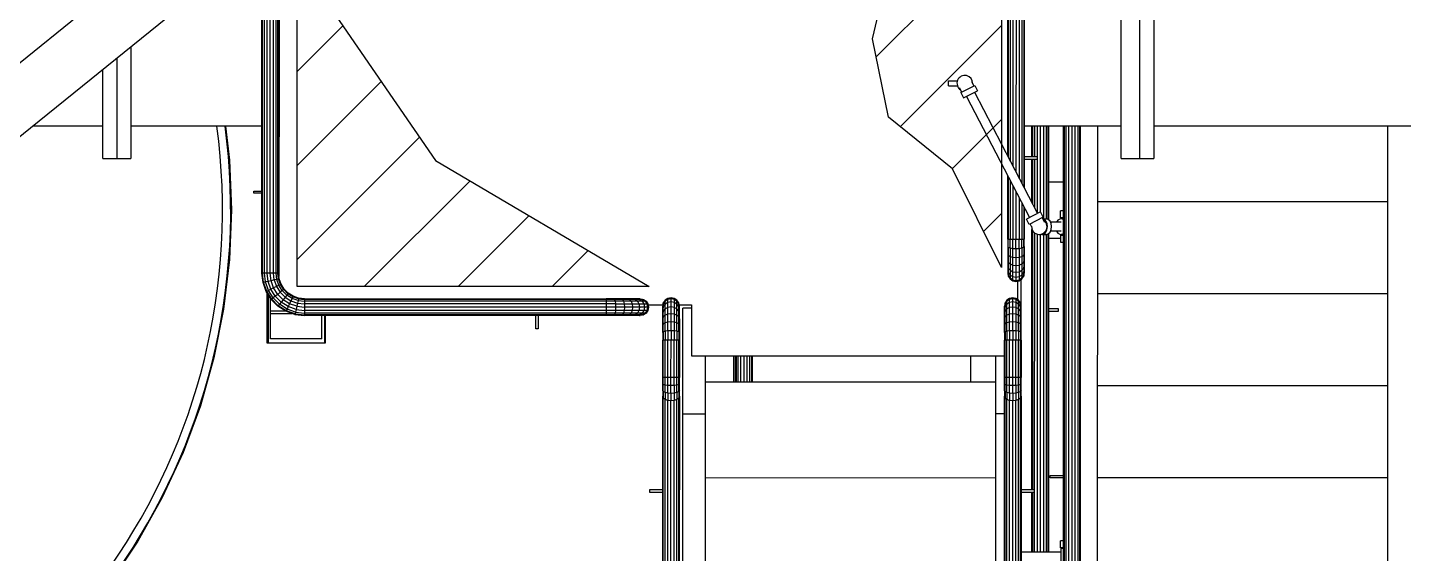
# Model space of a CAD drawing. Header units: metres. Extents: x 0 to 63075, y 0 to 44550.
# Drawn here: x 59312 to 59918, y 39543 to 39775 of the extents above; entities that cross this region are included whole.
import ezdxf

# ---------------------------------------------------------------- set-up
doc = ezdxf.new("R2010")
doc.units = ezdxf.units.M
doc.header["$LTSCALE"] = 75
for name, color, linetype in [('GSB', 7, 'Continuous'), ('ML6', 1, 'Continuous'), ('SDM', 7, 'Continuous'), ('SL1', 8, 'Continuous')]:
    doc.layers.add(name, color=color, linetype=linetype)
doc.styles.add('ROMANS', font='ROMANS.SHX')
doc.dimstyles.new('75___1-75', dxfattribs={"dimscale": 75, "dimtxt": 2.5, "dimasz": 2, "dimexe": 1.5, "dimexo": 1, "dimgap": 0.5, "dimtad": 1, "dimdec": 0, "dimzin": 12, "dimtxsty": 'ROMANS', "dimcen": 0, "dimclrd": 256, "dimclre": 256, "dimclrt": 3, "dimazin": 3, "dimtfac": 1, "dimtdec": 0, "dimtmove": 0, "dimatfit": 0, "dimfxl": 1, "dimlwd": -1, "dimlwe": -1, "dimarcsym": 0})
pattern_1 = [(44.99813, (326091.56, -18363.04), (-137.8813, 137.89033), [])]

# ---------------------------------------------------------------- blocks, each defined once
blk = doc.blocks.new('A$C6bae614f')
at = {"layer": 'SL1'}
h = blk.add_hatch(dxfattribs=at)
h.set_pattern_fill('_USER', color=256, scale=195, angle=44.9981, style=0, pattern_type=0)
h.set_pattern_definition(pattern_1)
h.paths.add_polyline_path([(411988.6, 40287.3), (411988.6, 38984), (411844.3, 39273.2), (411657.2, 39425.7), (411610.2, 39655.1), (411663.4, 39883.5), (411863.7, 40069.8)])
h = blk.add_hatch(dxfattribs=at)
h.set_pattern_fill('_USER', color=256, scale=195, angle=44.9981, style=0, pattern_type=0)
h.set_pattern_definition(pattern_1)
h.paths.add_polyline_path([(410329.1, 39298.2), (410955, 38928.5), (409923, 38928.5), (409923, 39889)])
for p, q in [((409819.8, 38967.6), (409819.9, 40789.7)), ((409821.7, 38967.6), (409821.7, 40789.7)), ((409827, 38967.6), (409827, 40789.7)), ((409834.9, 38967.6), (409834.9, 40789.7)), ((409844.2, 38967.6), (409844.3, 40789.7)), ((409853.6, 38967.6), (409853.6, 40789.7)), ((409861.5, 38967.6), (409861.5, 40789.7)), ((409866.8, 38967.6), (409866.8, 40789.7)), ((409868.7, 40789.7), (409868.6, 38967.6)), ((412006.3, 39311.4), (412006.4, 40789.6)), ((412008.2, 40789.6), (412008.2, 39307.8)), ((412013.5, 40789.6), (412013.5, 39297.6)), ((412021.4, 40789.6), (412021.4, 39282.3)), ((412030.8, 40789.6), (412030.7, 39264.3)), ((412040.1, 40789.6), (412040.1, 39246.2)), ((412048, 40789.6), (412048, 39231)), ((412053.3, 40789.6), (412053.3, 39220.8)), ((412055.2, 40789.6), (412055.1, 39217.2)), ((408891.7, 39408.6), (409819.9, 40160)), ((409869.7, 39025.3), (409869.8, 39983.9)), ((409869.8, 39983.9), (409869.7, 38957.8)), ((412338.9, 39303.7), (412339, 40002.2)), ((412394, 39303.7), (412394, 40002.2)), ((412435.2, 40002.2), (412435.1, 39303.7)), ((408997.5, 39277.8), (409819.9, 39943.5)), ((409435.2, 39632.1), (409435.1, 39303.8)), ((409394, 39598.8), (409394, 39303.8)), ((409352.9, 39303.8), (409352.9, 39565.5)), ((411832.7, 39517.3), (411832.7, 39532.3)), ((411832.7, 39532.3), (411859, 39532.3)), ((411832.7, 39517.3), (411859, 39517.3)), ((411871.9, 39498.7), (411865.2, 39511.8)), ((411869.1, 39497.3), (411909.9, 39518.4)), ((411869.1, 39497.3), (411877.1, 39481.8)), ((411877.1, 39481.8), (411918, 39502.9)), ((411900.4, 39530), (411907.1, 39516.9)), ((411909.4, 39498.5), (412093.7, 39142.6)), ((411909.9, 39518.4), (411918, 39502.9)), ((411885.7, 39486.2), (412070, 39130.4)), ((409352.9, 39399.1), (409147.3, 39399.1)), ((409819.8, 39399.1), (409435.2, 39399.1)), ((409712.7, 39399.1), (409724.5, 39299)), ((409869.7, 39399.1), (409868.6, 39399.1)), ((412338.9, 39399), (412055.1, 39399)), ((412077.3, 39308.4), (412077.3, 39399)), ((412079.2, 39399), (412079.2, 39308.4)), ((412084.5, 39399), (412084.5, 39308.4)), ((412092.4, 39399), (412092.4, 39308.4)), ((412101.7, 39399), (412101.7, 39146.8)), ((412111.1, 39399), (412111.1, 39127)), ((412119, 39399), (412119, 39127)), ((412124.3, 39399), (412124.3, 39125.8)), ((412126.1, 39399), (412126.1, 39124.7)), ((412169.8, 36902.6), (412169.9, 39399)), ((412171.8, 39399), (412171.7, 36907.8)), ((412177.1, 39399), (412177, 36912.2)), ((412185, 39399), (412184.9, 36915.1)), ((412194.3, 39399), (412194.2, 36916.1)), ((412203.6, 39399), (412203.6, 36915.1)), ((412211.6, 39399), (412211.5, 36912.2)), ((412216.9, 39399), (412216.8, 36907.8)), ((412218.7, 39399), (412218.6, 36902.6)), ((412270.1, 36829.7), (412270.2, 39399)), ((412270.2, 39177.1), (412270.2, 39399)), ((415338.9, 39398.9), (412435.2, 39399)), ((413120.2, 39399), (413120.1, 36829.7)), ((409352.9, 39303.8), (409435.1, 39303.8)), ((409724.5, 39299), (409730.2, 39153.1)), ((412094.2, 39308.4), (412055.1, 39308.4)), ((412055.1, 39302), (412094.2, 39302)), ((412077.3, 39174.3), (412077.3, 39302)), ((412079.2, 39302), (412079.2, 39170.7)), ((412084.5, 39302), (412084.5, 39160.5)), ((412092.4, 39302), (412092.4, 39145.2)), ((412094.2, 39302), (412094.2, 39308.4)), ((412338.9, 39303.7), (412435.1, 39303.7)), ((412006.3, 39067.5), (412006.3, 39253.4)), ((412008.2, 39249.8), (412008.2, 39067.5)), ((412013.5, 39239.6), (412013.5, 39067.5)), ((412021.4, 39224.3), (412021.4, 39067.5)), ((412126.1, 39235.5), (412169.9, 39235.5)), ((409796.2, 39208.4), (409819.8, 39208.4)), ((409796.2, 39202.1), (409796.2, 39208.4)), ((409819.8, 39202.1), (409796.2, 39202.1)), ((412030.7, 39206.3), (412030.7, 39067.5)), ((412040.1, 39188.3), (412040, 39067.5)), ((413120.2, 39177.1), (412270.2, 39177.1)), ((409730.2, 39153.1), (409724.5, 39007.2)), ((412048, 39173), (412048, 39067.5)), ((412053.3, 39162.8), (412053.2, 39067.5)), ((412055.1, 39159.2), (412055.1, 39067.5)), ((412102.3, 39147.1), (412061.5, 39125.9)), ((412110.3, 39131.6), (412102.3, 39147.1)), ((412169.9, 39150), (412161, 39150)), ((412161, 39129.4), (412161, 39150)), ((412069.5, 39110.4), (412061.5, 39125.9)), ((412110.3, 39131.6), (412069.5, 39110.4)), ((412079.1, 39098.8), (412072.3, 39111.9)), ((412077.3, 38331.3), (412077.3, 39095.6)), ((412107.5, 39130.1), (412114.3, 39117.1)), ((412109.1, 39127), (412119, 39127)), ((412162.8, 39117.3), (412132.3, 39117.3)), ((412169.9, 39129.4), (412161, 39129.4)), ((412169.9, 39127), (412162.8, 39127)), ((412164.2, 39129.4), (412169.9, 39129.4)), ((412164.2, 39129.4), (412164.2, 39127)), ((409868.6, 39083.5), (409869.7, 39083.5)), ((409868.6, 39076.3), (409869.7, 39076.3)), ((412006.3, 39067.5), (412006.3, 39045.3)), ((412006.3, 39067.5), (412008.2, 39067.5)), ((412008.2, 39067.5), (412013.5, 39067.5)), ((412008.2, 39043.2), (412008.2, 39067.5)), ((412013.5, 39041.4), (412013.5, 39067.5)), ((412013.5, 39067.5), (412021.4, 39067.5)), ((412021.4, 39067.5), (412030.7, 39067.5)), ((412021.4, 39040.2), (412021.4, 39067.5)), ((412030.7, 39067.5), (412040, 39067.5)), ((412030.7, 39039.8), (412030.7, 39067.5)), ((412040, 39040.2), (412040, 39067.5)), ((412040, 39067.5), (412048, 39067.5)), ((412048, 39041.4), (412048, 39067.5)), ((412048, 39067.5), (412053.2, 39067.5)), ((412053.2, 39067.5), (412055.1, 39067.5)), ((412053.2, 39043.2), (412053.2, 39067.5)), ((412055.1, 39045.3), (412055.1, 39067.5)), ((412079.2, 39091.9), (412079.2, 38331.3)), ((412084.5, 39086), (412084.4, 38331.3)), ((412092.4, 39081.9), (412092.3, 38149.2)), ((412101.7, 39081.2), (412101.7, 38149.2)), ((412106.7, 39081), (412119, 39081)), ((412111.1, 39081), (412111, 38149.2)), ((412119, 39081), (412118.9, 38149.2)), ((412124.3, 39082.3), (412124.2, 38149.2)), ((412126.1, 39083.3), (412126.1, 38149.2)), ((412126.1, 39070.5), (412161, 39070.5)), ((412162.8, 39090.7), (412132.3, 39090.7)), ((412161, 39078.6), (412169.9, 39078.6)), ((412161, 39078.6), (412161, 39058)), ((412161, 39058), (412169.9, 39058)), ((412169.9, 39081), (412162.8, 39081)), ((412164.2, 39081), (412164.2, 39078.6)), ((409869.7, 39025.3), (409869.7, 39025.3)), ((412006.3, 39045.3), (412006.3, 38970)), ((412006.3, 39045.3), (412008.2, 39043.2)), ((412006.3, 39024.1), (412008.2, 39020.1)), ((412008.2, 39043.2), (412013.5, 39041.4)), ((412008.2, 39043.2), (412008.2, 38960.9)), ((412008.2, 39020.1), (412013.5, 39016.6)), ((412013.5, 39041.4), (412021.4, 39040.2)), ((412013.5, 39041.4), (412013.5, 38953.2)), ((412013.5, 39016.6), (412021.4, 39014.3)), ((412021.4, 39040.2), (412030.7, 39039.8)), ((412021.4, 38948), (412021.4, 39040.2)), ((412021.4, 39014.3), (412030.7, 39013.5)), ((412030.7, 39039.8), (412040, 39040.2)), ((412030.7, 39039.8), (412030.7, 38943.1)), ((412030.7, 39013.5), (412040, 39014.3)), ((412040, 39040.2), (412048, 39041.4)), ((412040, 39040.2), (412040, 38948)), ((412040, 39014.3), (412048, 39016.6)), ((412048, 39041.4), (412053.2, 39043.2)), ((412048, 39041.4), (412048, 38950.3)), ((412048, 39016.6), (412053.2, 39020.1)), ((412053.2, 39043.2), (412053.2, 38958.2)), ((412053.2, 39043.2), (412055.1, 39045.3)), ((412053.2, 39020.1), (412055.1, 39024.1)), ((412055.1, 39045.3), (412055.1, 38967.5)), ((409724.5, 39007.2), (409707.3, 38862.1)), ((409869.7, 39001.3), (409868.6, 39001.3)), ((409868.6, 38994.7), (409869.7, 38994.7)), ((412006.3, 39005.2), (412008.2, 38999.3)), ((412006.3, 38989.3), (412008.2, 38982)), ((412006.3, 38977.4), (412008.2, 38969)), ((412008.2, 38999.3), (412013.5, 38994.4)), ((412008.2, 38982), (412013.5, 38975.8)), ((412013.5, 38994.4), (412021.4, 38991.1)), ((412013.5, 38975.8), (412021.4, 38971.7)), ((412021.4, 38991.1), (412030.7, 38990)), ((412030.7, 38990), (412040, 38991.1)), ((412040, 38991.1), (412048, 38994.4)), ((412040, 38971.7), (412048, 38975.8)), ((412048, 38994.4), (412053.2, 38999.3)), ((412048, 38975.8), (412053.2, 38982)), ((412053.2, 38999.3), (412055.1, 39005.2)), ((412053.2, 38982), (412055.1, 38989.3)), ((412053.2, 38969), (412055.1, 38977.4)), ((409822.9, 38939.9), (409819.8, 38967.6)), ((409821.7, 38967.6), (409819.8, 38967.6)), ((409824.7, 38940.3), (409821.7, 38967.6)), ((409827, 38967.6), (409821.7, 38967.6)), ((409824.7, 38940.3), (409822.9, 38939.9)), ((409832.1, 38913.6), (409822.9, 38939.9)), ((409829.9, 38941.5), (409824.7, 38940.3)), ((409833.8, 38914.4), (409824.7, 38940.3)), ((409829.9, 38941.5), (409827, 38967.6)), ((409834.9, 38967.6), (409827, 38967.6)), ((409837.6, 38943.3), (409829.9, 38941.5)), ((409838.6, 38916.7), (409829.9, 38941.5)), ((409844.2, 38967.6), (409834.9, 38967.6)), ((409837.6, 38943.3), (409834.9, 38967.6)), ((409846.7, 38945.3), (409837.6, 38943.3)), ((409845.7, 38920.1), (409837.6, 38943.3)), ((409853.6, 38967.6), (409844.2, 38967.6)), ((409846.7, 38945.3), (409844.2, 38967.6)), ((409855.8, 38947.4), (409846.7, 38945.3)), ((409854.1, 38924.2), (409846.7, 38945.3)), ((409855.8, 38947.4), (409853.6, 38967.6)), ((409861.5, 38967.6), (409853.6, 38967.6)), ((409863.5, 38949.2), (409855.8, 38947.4)), ((409855.8, 38947.4), (409862.5, 38928.2)), ((409863.5, 38949.2), (409861.5, 38967.6)), ((409866.8, 38967.6), (409861.5, 38967.6)), ((409868.7, 38950.3), (409863.5, 38949.2)), ((409869.7, 38931.7), (409863.5, 38949.2)), ((409868.6, 38967.6), (409866.8, 38967.6)), ((409868.7, 38950.3), (409866.8, 38967.6)), ((409870.5, 38950.8), (409868.6, 38967.6)), ((409870.5, 38950.8), (409868.7, 38950.3)), ((409874.4, 38934), (409868.7, 38950.3)), ((409874.4, 38934), (409869.7, 38931.7)), ((409876.1, 38934.8), (409870.5, 38950.8)), ((409876.1, 38934.8), (409874.4, 38934)), ((409883.7, 38919.3), (409874.4, 38934)), ((409885.1, 38920.4), (409876.1, 38934.8)), ((412006.3, 38970), (412006.3, 38967.5)), ((412006.3, 38970), (412008.2, 38960.9)), ((412006.3, 38967.5), (412008.2, 38958.2)), ((412008.2, 38969), (412013.5, 38961.9)), ((412008.2, 38960.9), (412008.2, 38958.2)), ((412008.2, 38960.9), (412013.5, 38953.2)), ((412008.2, 38958.2), (412013.5, 38950.3)), ((412013.5, 38961.9), (412021.4, 38957.1)), ((412013.5, 38953.2), (412013.5, 38950.3)), ((412013.5, 38953.2), (412021.4, 38948)), ((412013.5, 38950.3), (412021.4, 38945)), ((412021.4, 38971.7), (412030.7, 38970.3)), ((412021.4, 38957.1), (412030.7, 38955.4)), ((412021.4, 38948), (412030.7, 38946.2)), ((412021.4, 38948), (412021.4, 38945)), ((412021.4, 38945), (412030.7, 38943.1)), ((412030.7, 38970.3), (412040, 38971.7)), ((412030.7, 38955.4), (412040, 38957.1)), ((412030.7, 38946.2), (412040, 38948)), ((412030.7, 38943.1), (412040, 38945)), ((412036.3, 38889.5), (412036.3, 38944.2)), ((412040, 38957.1), (412048, 38961.9)), ((412040, 38948), (412048, 38953.2)), ((412040, 38945), (412048, 38950.3)), ((412040, 38948), (412040, 38945)), ((412046.2, 38852), (412046.2, 38949.1)), ((412048, 38961.9), (412053.2, 38969)), ((412048, 38953.2), (412053.2, 38960.9)), ((412048, 38950.3), (412053.2, 38958.2)), ((412053.2, 38960.9), (412055.1, 38970)), ((412053.2, 38958.2), (412055.1, 38967.5)), ((409833.8, 38914.4), (409832.1, 38913.6)), ((409847, 38890), (409832.1, 38913.6)), ((409838.6, 38916.7), (409833.8, 38914.4)), ((409848.4, 38891.2), (409833.8, 38914.4)), ((409835.2, 38761.5), (409835.2, 38908.7)), ((409837.7, 38904.7), (409837.7, 38761.5)), ((409845.7, 38920.1), (409838.6, 38916.7)), ((409852.5, 38894.5), (409838.6, 38916.7)), ((409844.2, 38894.4), (409844.2, 38849.3)), ((409854.1, 38924.2), (409845.7, 38920.1)), ((409858.7, 38899.4), (409845.7, 38920.1)), ((409852.5, 38894.5), (409848.4, 38891.2)), ((409858.7, 38899.4), (409852.5, 38894.5)), ((409871.1, 38875.9), (409852.5, 38894.5)), ((409862.5, 38928.2), (409854.1, 38924.2)), ((409866, 38905.2), (409854.1, 38924.2)), ((409866, 38905.2), (409858.7, 38899.4)), ((409876, 38882.1), (409858.7, 38899.4)), ((409869.7, 38931.7), (409862.5, 38928.2)), ((409862.5, 38928.2), (409873.3, 38911.1)), ((409873.3, 38911.1), (409866, 38905.2)), ((409881.9, 38889.4), (409866, 38905.2)), ((409879.5, 38916), (409869.7, 38931.7)), ((409879.5, 38916), (409873.3, 38911.1)), ((409873.3, 38911.1), (409887.7, 38896.7)), ((409883.7, 38919.3), (409879.5, 38916)), ((409892.6, 38902.9), (409879.5, 38916)), ((409887.7, 38896.7), (409881.9, 38889.4)), ((409885.1, 38920.4), (409883.7, 38919.3)), ((409895.9, 38907), (409883.7, 38919.3)), ((409897.1, 38908.5), (409885.1, 38920.4)), ((409892.6, 38902.9), (409887.7, 38896.7)), ((409887.7, 38896.7), (409904.9, 38885.9)), ((409895.9, 38907), (409892.6, 38902.9)), ((409908.3, 38893), (409892.6, 38902.9)), ((409897.1, 38908.5), (409895.9, 38907)), ((409910.6, 38897.8), (409895.9, 38907)), ((409911.4, 38899.5), (409897.1, 38908.5)), ((409908.3, 38893), (409904.9, 38885.9)), ((409910.6, 38897.8), (409908.3, 38893)), ((409925.8, 38886.9), (409908.3, 38893)), ((409911.4, 38899.5), (409910.6, 38897.8)), ((409927, 38892.1), (409910.6, 38897.8)), ((409927.4, 38893.9), (409911.4, 38899.5)), ((409927, 38892.1), (409925.8, 38886.9)), ((409927.4, 38893.9), (409927, 38892.1)), ((409927, 38892.1), (409944.2, 38890.1)), ((409944.2, 38892), (409927.4, 38893.9)), ((409944.2, 38892), (410829.2, 38891.9)), ((409944.2, 38892), (409944.2, 38890.1)), ((410851.4, 38891.9), (410829.2, 38891.9)), ((410829.2, 38891.9), (410829.2, 38890.1)), ((410872.6, 38891.9), (410851.4, 38891.9)), ((410851.4, 38891.9), (410853.5, 38890.1)), ((410891.5, 38891.9), (410872.6, 38891.9)), ((410872.6, 38891.9), (410876.6, 38890.1)), ((410891.5, 38891.9), (410897.3, 38890.1)), ((410907.4, 38891.9), (410891.5, 38891.9)), ((410919.3, 38891.9), (410907.4, 38891.9)), ((410907.4, 38891.9), (410914.7, 38890.1)), ((410919.3, 38891.9), (410927.7, 38890.1)), ((410926.7, 38891.9), (410919.3, 38891.9)), ((410929.2, 38891.9), (410926.7, 38891.9)), ((410926.7, 38891.9), (410935.8, 38890.1)), ((410929.2, 38891.9), (410938.5, 38890.1)), ((411009.8, 38893.3), (411001.9, 38888)), ((411009.8, 38893.3), (411001.9, 38888)), ((411019.2, 38895.2), (411009.8, 38893.3)), ((411019.2, 38895.2), (411009.8, 38893.3)), ((411009.8, 38893.3), (411009.8, 38893.3)), ((411009.8, 38890.3), (411009.8, 38893.3)), ((411019.2, 38892.1), (411009.8, 38890.3)), ((411019.2, 38892.1), (411019.2, 38895.2)), ((411028.5, 38893.3), (411019.2, 38895.2)), ((411019.2, 38895.2), (411019.2, 38895.2)), ((411028.5, 38893.3), (411019.2, 38895.2)), ((411028.5, 38890.3), (411019.2, 38892.1)), ((411019.2, 38868.1), (411019.2, 38892.1)), ((411036.4, 38888), (411028.5, 38893.3)), ((411028.5, 38893.3), (411028.5, 38893.3)), ((411036.4, 38888.1), (411028.5, 38893.3)), ((411028.5, 38890.3), (411028.5, 38893.3)), ((412011.8, 38893.3), (412003.9, 38888)), ((412011.8, 38893.3), (412003.9, 38888)), ((412021.2, 38895.2), (412011.8, 38893.3)), ((412021.2, 38895.2), (412011.8, 38893.3)), ((412011.8, 38866.6), (412011.8, 38893.3)), ((412011.8, 38893.3), (412011.8, 38893.3)), ((412021.2, 38892), (412011.8, 38890.2)), ((412030.5, 38893.3), (412021.2, 38895.2)), ((412021.2, 38895.2), (412021.2, 38895.2)), ((412021.2, 38848.3), (412021.2, 38895.2)), ((412030.5, 38893.3), (412021.2, 38895.2)), ((412030.5, 38890.2), (412021.2, 38892)), ((412038.4, 38888), (412030.5, 38893.3)), ((412030.5, 38893.3), (412030.5, 38881.2)), ((412030.5, 38893.3), (412030.5, 38893.3)), ((412038.4, 38888), (412030.5, 38893.3)), ((413120.2, 38907.1), (412270.2, 38907.1)), ((409707.3, 38862.1), (409678.8, 38718.9)), ((409889.6, 38855.9), (409844.2, 38855.9)), ((409848.4, 38891.2), (409847, 38890)), ((409866.7, 38870.3), (409847, 38890)), ((409867.8, 38871.8), (409848.4, 38891.2)), ((409867.8, 38871.8), (409866.7, 38870.3)), ((409890.2, 38855.5), (409866.7, 38870.3)), ((409871.1, 38875.9), (409867.8, 38871.8)), ((409891, 38857.2), (409867.8, 38871.8)), ((409876, 38882.1), (409871.1, 38875.9)), ((409893.3, 38861.9), (409871.1, 38875.9)), ((409881.9, 38889.4), (409876, 38882.1)), ((409896.8, 38869.1), (409876, 38882.1)), ((409900.8, 38877.5), (409881.9, 38889.4)), ((409891, 38857.2), (409890.2, 38855.5)), ((409916.5, 38846.3), (409890.2, 38855.5)), ((409893.3, 38861.9), (409891, 38857.2)), ((409916.9, 38848.1), (409891, 38857.2)), ((409896.8, 38869.1), (409893.3, 38861.9)), ((409918.1, 38853.3), (409893.3, 38861.9)), ((409900.8, 38877.5), (409896.8, 38869.1)), ((409919.9, 38861), (409896.8, 38869.1)), ((409904.9, 38885.9), (409900.8, 38877.5)), ((409922, 38870.1), (409900.8, 38877.5)), ((409904.9, 38885.9), (409924, 38879.2)), ((409918.1, 38853.3), (409916.9, 38848.1)), ((409919.9, 38861), (409918.1, 38853.3)), ((409918.1, 38853.3), (409944.2, 38850.3)), ((409922, 38870.1), (409919.9, 38861)), ((409919.9, 38861), (409944.2, 38858.2)), ((409924, 38879.2), (409922, 38870.1)), ((409922, 38870.1), (409944.2, 38867.6)), ((409925.8, 38886.9), (409924, 38879.2)), ((409924, 38879.2), (409944.2, 38876.9)), ((409925.8, 38886.9), (409944.2, 38884.8)), ((410829.2, 38890.1), (409944.2, 38890.1)), ((409944.2, 38890.1), (409944.2, 38884.8)), ((410829.2, 38884.8), (409944.2, 38884.8)), ((409944.2, 38884.8), (409944.2, 38876.9)), ((409944.2, 38876.9), (409944.2, 38867.6)), ((410829.2, 38876.9), (409944.2, 38876.9)), ((409944.2, 38867.6), (409944.2, 38858.2)), ((410829.2, 38867.5), (409944.2, 38867.6)), ((410829.2, 38858.2), (409944.2, 38858.2)), ((409944.2, 38858.2), (409944.2, 38850.3)), ((410829.2, 38890.1), (410829.2, 38884.8)), ((410853.5, 38890.1), (410829.2, 38890.1)), ((410855.3, 38884.8), (410829.2, 38884.8)), ((410829.2, 38884.8), (410829.2, 38876.9)), ((410829.2, 38876.9), (410829.2, 38867.5)), ((410856.4, 38876.9), (410829.2, 38876.9)), ((410829.2, 38867.5), (410829.2, 38858.2)), ((410856.8, 38867.5), (410829.2, 38867.5)), ((410856.4, 38858.2), (410829.2, 38858.2)), ((410829.2, 38858.2), (410829.2, 38850.3)), ((410853.5, 38890.1), (410855.3, 38884.8)), ((410876.6, 38890.1), (410853.5, 38890.1)), ((410855.3, 38884.8), (410856.4, 38876.9)), ((410880, 38884.8), (410855.3, 38884.8)), ((410856.4, 38858.2), (410855.3, 38850.3)), ((410856.4, 38876.9), (410882.3, 38876.9)), ((410856.4, 38876.9), (410856.8, 38867.5)), ((410856.8, 38867.5), (410856.4, 38858.2)), ((410882.3, 38858.2), (410856.4, 38858.2)), ((410883.1, 38867.5), (410856.8, 38867.5)), ((410897.3, 38890.1), (410876.6, 38890.1)), ((410876.6, 38890.1), (410880, 38884.8)), ((410880, 38884.8), (410882.3, 38876.9)), ((410902.3, 38884.8), (410880, 38884.8)), ((410882.3, 38858.2), (410880, 38850.3)), ((410882.3, 38876.9), (410905.6, 38876.9)), ((410882.3, 38876.9), (410883.1, 38867.5)), ((410883.1, 38867.5), (410882.3, 38858.2)), ((410905.6, 38858.2), (410882.3, 38858.2)), ((410906.7, 38867.5), (410883.1, 38867.5)), ((410914.7, 38890.1), (410897.3, 38890.1)), ((410897.3, 38890.1), (410902.3, 38884.8)), ((410902.3, 38884.8), (410905.6, 38876.9)), ((410920.8, 38884.8), (410902.3, 38884.8)), ((410905.6, 38858.2), (410902.3, 38850.3)), ((410905.6, 38876.9), (410906.7, 38867.5)), ((410905.6, 38876.9), (410925, 38876.9)), ((410906.7, 38867.5), (410905.6, 38858.2)), ((410925, 38858.2), (410905.6, 38858.2)), ((410926.4, 38867.5), (410906.7, 38867.5)), ((410927.7, 38890.1), (410914.7, 38890.1)), ((410914.7, 38890.1), (410920.8, 38884.8)), ((410934.8, 38884.8), (410920.8, 38884.8)), ((410920.8, 38884.8), (410925, 38876.9)), ((410925, 38858.2), (410920.8, 38850.3)), ((410925, 38876.9), (410939.6, 38876.9)), ((410925, 38876.9), (410926.4, 38867.5)), ((410926.4, 38867.5), (410925, 38858.2)), ((410939.6, 38858.2), (410925, 38858.2)), ((410941.2, 38867.5), (410926.4, 38867.5)), ((410935.8, 38890.1), (410927.7, 38890.1)), ((410927.7, 38890.1), (410934.8, 38884.8)), ((410943.5, 38884.8), (410934.8, 38884.8)), ((410934.8, 38884.8), (410939.6, 38876.9)), ((410939.6, 38858.2), (410934.8, 38850.3)), ((410935.8, 38890.1), (410938.5, 38890.1)), ((410935.8, 38890.1), (410943.5, 38884.8)), ((410938.5, 38890.1), (410946.4, 38884.8)), ((410939.6, 38876.9), (410941.2, 38867.5)), ((410939.6, 38876.9), (410948.6, 38876.9)), ((410941.2, 38867.5), (410939.6, 38858.2)), ((410948.6, 38858.2), (410939.6, 38858.2)), ((410950.4, 38867.5), (410941.2, 38867.5)), ((410943.5, 38884.8), (410946.4, 38884.8)), ((410943.5, 38884.8), (410948.6, 38876.9)), ((410948.6, 38858.2), (410943.5, 38850.3)), ((410946.4, 38884.8), (410951.7, 38876.9)), ((410951.7, 38858.2), (410946.4, 38850.3)), ((410948.6, 38876.9), (410950.4, 38867.5)), ((410948.6, 38876.9), (410951.7, 38876.9)), ((410950.4, 38867.5), (410948.6, 38858.2)), ((410948.6, 38858.2), (410951.7, 38858.2)), ((410950.4, 38867.5), (410953.6, 38867.5)), ((410951.7, 38876.9), (410953.6, 38867.5)), ((410953.6, 38867.5), (410951.7, 38858.2)), ((410952.1, 38874.7), (410995.5, 38874.7)), ((410996.6, 38880.1), (410994.8, 38870.8)), ((410996.6, 38877.4), (410994.8, 38868.3)), ((410994.8, 38868.3), (410994.8, 38870.8)), ((410996.6, 38869.3), (410994.8, 38860.9)), ((410994.8, 38849), (410994.8, 38868.3)), ((410996.6, 38856.3), (410994.8, 38849)), ((411001.9, 38888), (410996.6, 38880.1)), ((411001.9, 38888), (410996.6, 38880.1)), ((411001.9, 38885.1), (410996.6, 38877.4)), ((410996.6, 38877.4), (410996.6, 38880.1)), ((410996.6, 38880.1), (410996.6, 38880.1)), ((410996.6, 38856.3), (410996.6, 38877.4)), ((411001.9, 38876.4), (410996.6, 38869.3)), ((411001.9, 38862.5), (410996.6, 38856.3)), ((410996.6, 38795.1), (410996.6, 38856.3)), ((411009.8, 38890.3), (411001.9, 38885.1)), ((411001.9, 38885.1), (411001.9, 38888)), ((411001.9, 38888), (411001.9, 38888)), ((411001.9, 38862.5), (411001.9, 38885.1)), ((411009.8, 38881.2), (411001.9, 38876.4)), ((411009.8, 38866.6), (411001.9, 38862.5)), ((411001.9, 38796.9), (411001.9, 38862.5)), ((411009.8, 38866.6), (411009.8, 38890.3)), ((411019.2, 38882.9), (411009.8, 38881.2)), ((411019.2, 38868.1), (411009.8, 38866.6)), ((411009.8, 38798.1), (411009.8, 38866.6)), ((411028.5, 38881.2), (411019.2, 38882.9)), ((411019.2, 38798.5), (411019.2, 38868.1)), ((411028.5, 38866.6), (411019.2, 38868.1)), ((411028.5, 38890.3), (411028.5, 38866.6)), ((411036.4, 38885.1), (411028.5, 38890.3)), ((411036.4, 38876.4), (411028.5, 38881.2)), ((411028.5, 38866.6), (411028.5, 38798.1)), ((411036.4, 38862.5), (411028.5, 38866.6)), ((411036.4, 38888), (411036.4, 38888.1)), ((411041.7, 38880.1), (411036.4, 38888.1)), ((411036.4, 38885.1), (411036.4, 38888)), ((411041.7, 38880.1), (411036.4, 38888)), ((411036.4, 38876.4), (411036.4, 38885.1)), ((411041.7, 38877.4), (411036.4, 38885.1)), ((411036.4, 38862.5), (411036.4, 38876.4)), ((411041.7, 38869.3), (411036.4, 38876.4)), ((411041.7, 38856.3), (411036.4, 38862.5)), ((411036.4, 38843.9), (411036.4, 38862.5)), ((411041.7, 38877.4), (411041.7, 38880.1)), ((411043.6, 38870.8), (411041.7, 38880.1)), ((411041.7, 38880.1), (411041.7, 38880.1)), ((411041.7, 38856.3), (411041.7, 38877.4)), ((411043.6, 38868.3), (411041.7, 38877.4)), ((411043.6, 38860.9), (411041.7, 38869.3)), ((411043.6, 38849), (411041.7, 38856.3)), ((411041.7, 38795.1), (411041.7, 38856.3)), ((411042.8, 38874.7), (411079.2, 38874.7)), ((411043.6, 38868.3), (411043.6, 38870.8)), ((411043.6, 38860.9), (411043.6, 38868.3)), ((411043.6, 38849), (411043.6, 38860.9)), ((411079.2, 38864.7), (411054.2, 38864.7)), ((411054.2, 38554.6), (411054.2, 38864.7)), ((411079.2, 38874.7), (411079.2, 38725.2)), ((411998.6, 38880.1), (411996.8, 38870.8)), ((411998.6, 38877.4), (411996.8, 38868.3)), ((411996.8, 38868.3), (411996.8, 38870.8)), ((411998.6, 38869.3), (411996.8, 38860.9)), ((411996.8, 38860.9), (411996.8, 38868.3)), ((411996.8, 38848.9), (411996.8, 38860.9)), ((411998.6, 38856.2), (411996.8, 38848.9)), ((412003.9, 38888), (411998.6, 38880.1)), ((412003.9, 38888), (411998.6, 38880.1)), ((412003.9, 38885.1), (411998.6, 38877.4)), ((411998.6, 38838.9), (411998.6, 38880.1)), ((411998.6, 38880.1), (411998.6, 38880.1)), ((412003.9, 38876.4), (411998.6, 38869.3)), ((412003.9, 38862.4), (411998.6, 38856.2)), ((412011.8, 38890.2), (412003.9, 38885.1)), ((412003.9, 38888), (412003.9, 38888)), ((412003.9, 38821.6), (412003.9, 38888)), ((412011.8, 38881.2), (412003.9, 38876.4)), ((412011.8, 38866.6), (412003.9, 38862.4)), ((412021.2, 38882.8), (412011.8, 38881.2)), ((412021.2, 38868), (412011.8, 38866.6)), ((412011.8, 38823.9), (412011.8, 38866.6)), ((412030.5, 38881.2), (412021.2, 38882.8)), ((412030.5, 38866.6), (412021.2, 38868)), ((412038.4, 38885.1), (412030.5, 38890.2)), ((412038.4, 38876.4), (412030.5, 38881.2)), ((412030.5, 38881.2), (412030.5, 38866.6)), ((412038.4, 38862.4), (412030.5, 38866.6)), ((412030.5, 38866.6), (412030.5, 38798)), ((412038.4, 38862.4), (412038.4, 38888)), ((412043.7, 38880.1), (412038.4, 38888)), ((412038.4, 38888), (412038.4, 38888)), ((412043.7, 38880.1), (412038.4, 38888)), ((412043.7, 38877.4), (412038.4, 38885.1)), ((412043.7, 38869.3), (412038.4, 38876.4)), ((412043.7, 38856.2), (412038.4, 38862.4)), ((412038.4, 38843.9), (412038.4, 38862.4)), ((412043.7, 38838.9), (412043.7, 38880.1)), ((412045.6, 38870.8), (412043.7, 38880.1)), ((412043.7, 38880.1), (412043.7, 38880.1)), ((412045.6, 38868.3), (412043.7, 38877.4)), ((412045.6, 38860.9), (412043.7, 38869.3)), ((412045.6, 38848.9), (412043.7, 38856.2)), ((412045.6, 38868.3), (412045.6, 38870.8)), ((412045.6, 38848.9), (412045.6, 38868.3)), ((412046.2, 38858.6), (412045.6, 38858.6)), ((412045.6, 38852), (412046.2, 38852)), ((412155.2, 38862.5), (412126.1, 38862.5)), ((412126.1, 38856.1), (412155.2, 38856.1)), ((412155.2, 38856.1), (412155.2, 38862.5)), ((409844.2, 38849.3), (409908, 38849.3)), ((409845.2, 38774.3), (409845.2, 38849.3)), ((409916.9, 38848.1), (409916.5, 38846.3)), ((409916.5, 38846.3), (409944.2, 38843.2)), ((409916.9, 38848.1), (409944.2, 38845)), ((410829.2, 38850.3), (409944.2, 38850.3)), ((409944.2, 38850.3), (409944.2, 38845)), ((409944.2, 38845), (409944.2, 38843.2)), ((410829.2, 38845), (409944.2, 38845)), ((410829.2, 38843.1), (409944.2, 38843.2)), ((409995.2, 38774.3), (409995.2, 38843.2)), ((410002.7, 38843.2), (410002.7, 38761.5)), ((410005.2, 38843.2), (410005.2, 38761.5)), ((410622.8, 38804.1), (410622.8, 38843.2)), ((410629.2, 38843.2), (410629.2, 38804.1)), ((410855.3, 38850.3), (410829.2, 38850.3)), ((410829.2, 38850.3), (410829.2, 38845)), ((410829.2, 38845), (410829.2, 38843.1)), ((410853.5, 38845), (410829.2, 38845)), ((410851.4, 38843.1), (410829.2, 38843.1)), ((410853.5, 38845), (410851.4, 38843.1)), ((410872.6, 38843.1), (410851.4, 38843.1)), ((410855.3, 38850.3), (410853.5, 38845)), ((410876.6, 38845), (410853.5, 38845)), ((410880, 38850.3), (410855.3, 38850.3)), ((410876.6, 38845), (410872.6, 38843.1)), ((410891.5, 38843.1), (410872.6, 38843.1)), ((410880, 38850.3), (410876.6, 38845)), ((410897.3, 38845), (410876.6, 38845)), ((410902.3, 38850.3), (410880, 38850.3)), ((410897.3, 38845), (410891.5, 38843.1)), ((410907.3, 38843.1), (410891.5, 38843.1)), ((410902.3, 38850.3), (410897.3, 38845)), ((410914.7, 38845), (410897.3, 38845)), ((410920.8, 38850.3), (410902.3, 38850.3)), ((410914.7, 38845), (410907.3, 38843.1)), ((410919.3, 38843.1), (410907.3, 38843.1)), ((410920.8, 38850.3), (410914.7, 38845)), ((410927.7, 38845), (410914.7, 38845)), ((410927.7, 38845), (410919.3, 38843.1)), ((410926.7, 38843.1), (410919.3, 38843.1)), ((410934.8, 38850.3), (410920.8, 38850.3)), ((410935.8, 38845), (410926.7, 38843.1)), ((410926.7, 38843.1), (410929.2, 38843.1)), ((410934.8, 38850.3), (410927.7, 38845)), ((410935.8, 38845), (410927.7, 38845)), ((410938.5, 38845), (410929.2, 38843.1)), ((410943.5, 38850.3), (410934.8, 38850.3)), ((410943.5, 38850.3), (410935.8, 38845)), ((410935.8, 38845), (410938.5, 38845)), ((410946.4, 38850.3), (410938.5, 38845)), ((410943.5, 38850.3), (410946.4, 38850.3)), ((410994.8, 38833.1), (410994.8, 38849)), ((410996.6, 38839), (410994.8, 38833.1)), ((410994.8, 38814.2), (410994.8, 38833.1)), ((410996.6, 38818.2), (410994.8, 38814.2)), ((410994.8, 38793), (410994.8, 38814.2)), ((411001.9, 38843.9), (410996.6, 38839)), ((411001.9, 38821.7), (410996.6, 38818.2)), ((411009.8, 38847.2), (411001.9, 38843.9)), ((411009.8, 38824), (411001.9, 38821.7)), ((411019.2, 38848.4), (411009.8, 38847.2)), ((411019.2, 38824.8), (411009.8, 38824)), ((411028.5, 38847.2), (411019.2, 38848.4)), ((411028.5, 38824), (411019.2, 38824.8)), ((411036.4, 38843.9), (411028.5, 38847.2)), ((411036.4, 38821.7), (411028.5, 38824)), ((411036.4, 38796.9), (411036.4, 38843.9)), ((411041.7, 38839), (411036.4, 38843.9)), ((411041.7, 38818.2), (411036.4, 38821.7)), ((411043.6, 38833.1), (411041.7, 38839)), ((411043.6, 38814.2), (411041.7, 38818.2)), ((411043.6, 38833.1), (411043.6, 38849)), ((411043.6, 38833.1), (411043.6, 38661.6)), ((411996.8, 38833.1), (411996.8, 38848.9)), ((411998.6, 38838.9), (411996.8, 38833.1)), ((411996.8, 38793), (411996.8, 38833.1)), ((411998.6, 38818.2), (411996.8, 38814.1)), ((412003.9, 38843.9), (411998.6, 38838.9)), ((411998.6, 38818.2), (411998.6, 38838.9)), ((412003.9, 38821.6), (411998.6, 38818.2)), ((411998.6, 38795.1), (411998.6, 38818.2)), ((412011.8, 38847.2), (412003.9, 38843.9)), ((412011.8, 38823.9), (412003.9, 38821.6)), ((412003.9, 38796.9), (412003.9, 38821.6)), ((412021.2, 38848.3), (412011.8, 38847.2)), ((412021.2, 38824.7), (412011.8, 38823.9)), ((412011.8, 38798), (412011.8, 38823.9)), ((412030.5, 38847.2), (412021.2, 38848.3)), ((412021.2, 38824.7), (412021.2, 38848.3)), ((412030.5, 38823.9), (412021.2, 38824.7)), ((412021.2, 38798.4), (412021.2, 38824.7)), ((412038.4, 38843.9), (412030.5, 38847.2)), ((412038.4, 38821.6), (412030.5, 38823.9)), ((412043.7, 38838.9), (412038.4, 38843.9)), ((412038.4, 38821.6), (412038.4, 38843.9)), ((412038.4, 38796.9), (412038.4, 38821.6)), ((412043.7, 38818.2), (412038.4, 38821.6)), ((412045.6, 38833.1), (412043.7, 38838.9)), ((412043.7, 38818.2), (412043.7, 38838.9)), ((412045.6, 38814.1), (412043.7, 38818.2)), ((412043.7, 38795.1), (412043.7, 38818.2)), ((412045.6, 38793), (412045.6, 38848.9)), ((409995.2, 38774.3), (409845.2, 38774.3)), ((410629.2, 38804.1), (410622.8, 38804.1)), ((410996.6, 38795.1), (410994.8, 38793)), ((410994.8, 38793), (410994.8, 38770.8)), ((411001.9, 38796.9), (410996.6, 38795.1)), ((410996.6, 38795.1), (410996.6, 38770.8)), ((411009.8, 38798.1), (411001.9, 38796.9)), ((411001.9, 38796.9), (411001.9, 38770.8)), ((411019.2, 38798.5), (411009.8, 38798.1)), ((411009.8, 38798.1), (411009.8, 38770.8)), ((411028.5, 38798.1), (411019.2, 38798.5)), ((411019.2, 38798.5), (411019.2, 38770.8)), ((411036.4, 38796.9), (411028.5, 38798.1)), ((411028.5, 38798.1), (411028.5, 38770.8)), ((411036.4, 38796.9), (411036.4, 38770.8)), ((411041.7, 38795.1), (411036.4, 38796.9)), ((411043.6, 38793), (411041.7, 38795.1)), ((411041.7, 38795.1), (411041.7, 38770.8)), ((411998.6, 38795.1), (411996.8, 38793)), ((411996.8, 38793), (411996.8, 38770.8)), ((412003.9, 38796.9), (411998.6, 38795.1)), ((411998.6, 38795.1), (411998.6, 38770.8)), ((412011.8, 38798), (412003.9, 38796.9)), ((412003.9, 38796.9), (412003.9, 38770.8)), ((412021.2, 38798.4), (412011.8, 38798)), ((412011.8, 38798), (412011.8, 38770.8)), ((412030.5, 38798), (412021.2, 38798.4)), ((412021.2, 38798.4), (412021.2, 38770.8)), ((412038.4, 38796.9), (412030.5, 38798)), ((412030.5, 38798), (412030.5, 38770.8)), ((412038.4, 38796.9), (412038.4, 38770.8)), ((412043.7, 38795.1), (412038.4, 38796.9)), ((412045.6, 38793), (412043.7, 38795.1)), ((412043.7, 38795.1), (412043.7, 38770.8)), ((412045.6, 38770.8), (412045.6, 38793)), ((410005.2, 38761.5), (409835.2, 38761.5)), ((410994.8, 38661.6), (410994.8, 38770.8)), ((410996.6, 38770.8), (410994.8, 38770.8)), ((410996.6, 38661.6), (410996.6, 38770.8)), ((411001.9, 38770.8), (410996.6, 38770.8)), ((411009.8, 38770.8), (411001.9, 38770.8)), ((411001.9, 38661.6), (411001.9, 38770.8)), ((411019.2, 38770.8), (411009.8, 38770.8)), ((411009.8, 38661.6), (411009.8, 38770.8)), ((411028.5, 38770.8), (411019.2, 38770.8)), ((411019.1, 38661.6), (411019.2, 38770.8)), ((411028.5, 38661.6), (411028.5, 38770.8)), ((411036.4, 38770.8), (411028.5, 38770.8)), ((411041.7, 38770.8), (411036.4, 38770.8)), ((411036.4, 38661.6), (411036.4, 38770.8)), ((411043.6, 38770.8), (411041.7, 38770.8)), ((411041.7, 38661.6), (411041.7, 38770.8)), ((411996.8, 38661.6), (411996.8, 38770.8)), ((411998.6, 38770.8), (411996.8, 38770.8)), ((411998.6, 38661.6), (411998.6, 38770.8)), ((412003.9, 38770.8), (411998.6, 38770.8)), ((412011.8, 38770.8), (412003.9, 38770.8)), ((412003.9, 38661.6), (412003.9, 38770.8)), ((412021.2, 38770.8), (412011.8, 38770.8)), ((412011.8, 38661.6), (412011.8, 38770.8)), ((412030.5, 38770.8), (412021.2, 38770.8)), ((412021.2, 38661.6), (412021.2, 38770.8)), ((412030.5, 38661.6), (412030.5, 38770.8)), ((412038.4, 38770.8), (412030.5, 38770.8)), ((412043.7, 38770.8), (412038.4, 38770.8)), ((412038.4, 38661.6), (412038.4, 38770.8)), ((412045.6, 38770.8), (412043.7, 38770.8)), ((412043.7, 38661.6), (412043.7, 38770.8)), ((412045.6, 38770.8), (412045.6, 38661.6)), ((409678.8, 38718.9), (409639.2, 38578.3)), ((411079.2, 38725.2), (411996.8, 38725.2)), ((411120.2, 38554.6), (411120.2, 38725.2)), ((411202.7, 38725.2), (411202.7, 38648.2)), ((411202.7, 38725.2), (411202.7, 38648.2)), ((411208.1, 38648.2), (411208.1, 38725.2)), ((411209.9, 38725.2), (411209.9, 38648.2)), ((411215.2, 38725.2), (411215.2, 38648.2)), ((411223.1, 38725.2), (411223.1, 38648.2)), ((411232.5, 38725.2), (411232.5, 38648.2)), ((411241.8, 38725.2), (411241.8, 38648.2)), ((411249.7, 38725.2), (411249.7, 38648.2)), ((411255, 38725.2), (411255, 38648.2)), ((411256.9, 38725.2), (411256.9, 38648.2)), ((411897.2, 38725.2), (411897.2, 38648.2)), ((411970.2, 38725.2), (411970.2, 38554.6)), ((410996.6, 38661.6), (410994.8, 38661.6)), ((410994.8, 38642.1), (410994.8, 38661.6)), ((411001.9, 38661.6), (410996.6, 38661.6)), ((410996.6, 38640.3), (410996.6, 38661.6)), ((411001.9, 38638.8), (411001.9, 38661.6)), ((411009.8, 38661.6), (411001.9, 38661.6)), ((411019.1, 38661.6), (411009.8, 38661.6)), ((411009.8, 38637.7), (411009.8, 38661.6)), ((411028.5, 38661.6), (411019.1, 38661.6)), ((411019.1, 38637.4), (411019.1, 38661.6)), ((411028.5, 38637.7), (411028.5, 38661.6)), ((411036.4, 38661.6), (411028.5, 38661.6)), ((411036.4, 38638.8), (411036.4, 38661.6)), ((411041.7, 38661.6), (411036.4, 38661.6)), ((411043.6, 38661.6), (411041.7, 38661.6)), ((411041.7, 38640.3), (411041.7, 38661.6)), ((411043.6, 38642.1), (411043.6, 38661.6)), ((411998.6, 38661.6), (411996.8, 38661.6)), ((411996.8, 38642.1), (411996.8, 38661.6)), ((412003.9, 38661.6), (411998.6, 38661.6)), ((411998.6, 38640.3), (411998.6, 38661.6)), ((412003.9, 38638.7), (412003.9, 38661.6)), ((412011.8, 38661.6), (412003.9, 38661.6)), ((412021.2, 38661.6), (412011.8, 38661.6)), ((412011.8, 38637.7), (412011.8, 38661.6)), ((412030.5, 38661.6), (412021.2, 38661.6)), ((412021.2, 38637.3), (412021.2, 38661.6)), ((412030.5, 38637.7), (412030.5, 38661.6)), ((412038.4, 38661.6), (412030.5, 38661.6)), ((412038.4, 38638.7), (412038.4, 38661.6)), ((412043.7, 38661.6), (412038.4, 38661.6)), ((412045.6, 38661.6), (412043.7, 38661.6)), ((412043.7, 38640.3), (412043.7, 38661.6)), ((412045.6, 38642.1), (412045.6, 38661.6)), ((410996.6, 38640.3), (410994.8, 38642.1)), ((410994.8, 38623.4), (410994.8, 38642.1)), ((410994.8, 38623.4), (410994.8, 38606.1)), ((410996.6, 38619.8), (410994.8, 38623.4)), ((411001.9, 38638.8), (410996.6, 38640.3)), ((410996.6, 38619.8), (410996.6, 38640.3)), ((411001.9, 38616.8), (410996.6, 38619.8)), ((410996.6, 38619.8), (410996.6, 38600.9)), ((411001.9, 38616.8), (411001.9, 38638.8)), ((411009.8, 38637.7), (411001.9, 38638.8)), ((411009.8, 38614.7), (411001.9, 38616.8)), ((411001.9, 38616.8), (411001.9, 38596.5)), ((411009.8, 38614.7), (411009.8, 38637.7)), ((411019.1, 38637.4), (411009.8, 38637.7)), ((411019.1, 38614), (411009.8, 38614.7)), ((411009.8, 38614.7), (411009.8, 38593.5)), ((411019.1, 38614), (411019.1, 38637.4)), ((411028.5, 38614.7), (411019.1, 38614)), ((411019.1, 38614), (411019.1, 38592.5)), ((411028.5, 38637.7), (411019.1, 38637.4)), ((411036.4, 38638.8), (411028.5, 38637.7)), ((411028.5, 38637.7), (411028.5, 38614.7)), ((411036.4, 38616.7), (411028.5, 38614.7)), ((411028.5, 38614.7), (411028.5, 38593.5)), ((411041.7, 38640.3), (411036.4, 38638.8)), ((411036.4, 38616.7), (411036.4, 38638.8)), ((411041.7, 38619.8), (411036.4, 38616.7)), ((411036.4, 38616.7), (411036.4, 38596.5)), ((411043.6, 38642.1), (411041.7, 38640.3)), ((411041.7, 38619.8), (411041.7, 38640.3)), ((411043.6, 38623.4), (411041.7, 38619.8)), ((411041.7, 38619.8), (411041.7, 38600.9)), ((411043.6, 38623.4), (411043.6, 38642.1)), ((411043.6, 38606.1), (411043.6, 38623.4)), ((411120.2, 38648.2), (411970.2, 38648.1)), ((411998.6, 38640.3), (411996.8, 38642.1)), ((411996.8, 38623.3), (411996.8, 38642.1)), ((411996.8, 38623.3), (411996.8, 38606)), ((411998.6, 38619.8), (411996.8, 38623.3)), ((412003.9, 38638.7), (411998.6, 38640.3)), ((411998.6, 38619.8), (411998.6, 38640.3)), ((412003.9, 38616.7), (411998.6, 38619.8)), ((411998.6, 38619.8), (411998.6, 38600.8)), ((412003.9, 38616.7), (412003.9, 38638.7)), ((412011.8, 38637.7), (412003.9, 38638.7)), ((412011.8, 38614.7), (412003.9, 38616.7)), ((412003.9, 38616.7), (412003.9, 38596.4)), ((412011.8, 38614.7), (412011.8, 38637.7)), ((412021.2, 38637.3), (412011.8, 38637.7)), ((412021.2, 38614), (412011.8, 38614.7)), ((412011.8, 38614.7), (412011.8, 38593.5)), ((412030.5, 38637.7), (412021.2, 38637.3)), ((412021.2, 38614), (412021.2, 38637.3)), ((412030.5, 38614.7), (412021.2, 38614)), ((412021.2, 38614), (412021.2, 38592.5)), ((412038.4, 38638.7), (412030.5, 38637.7)), ((412030.5, 38637.7), (412030.5, 38614.7)), ((412038.4, 38616.7), (412030.5, 38614.7)), ((412030.5, 38614.7), (412030.5, 38593.5)), ((412043.7, 38640.3), (412038.4, 38638.7)), ((412038.4, 38616.7), (412038.4, 38638.7)), ((412043.7, 38619.7), (412038.4, 38616.7)), ((412038.4, 38616.7), (412038.4, 38596.4)), ((412045.6, 38642.1), (412043.7, 38640.3)), ((412043.7, 38619.7), (412043.7, 38640.3)), ((412045.6, 38623.3), (412043.7, 38619.7)), ((412043.7, 38619.7), (412043.7, 38600.8)), ((412045.6, 38623.3), (412045.6, 38642.1)), ((412045.6, 38606), (412045.6, 38623.3)), ((413120.2, 38637.1), (412270.2, 38637.1)), ((409639.2, 38578.3), (409588.6, 38441.3)), ((410994.7, 36772.4), (410994.8, 38606.1)), ((410996.6, 38600.9), (410994.8, 38606.1)), ((410996.5, 36767.2), (410996.6, 38600.9)), ((411001.9, 38596.5), (410996.6, 38600.9)), ((411001.8, 36762.8), (411001.9, 38596.5)), ((411009.8, 38593.5), (411001.9, 38596.5)), ((411019.1, 38592.5), (411009.8, 38593.5)), ((411009.8, 36759.9), (411009.8, 38593.5)), ((411028.5, 38593.5), (411019.1, 38592.5)), ((411019.1, 36758.9), (411019.1, 38592.5)), ((411028.4, 36759.9), (411028.5, 38593.5)), ((411036.4, 38596.5), (411028.5, 38593.5)), ((411036.3, 36762.8), (411036.4, 38596.5)), ((411041.7, 38600.9), (411036.4, 38596.5)), ((411041.6, 36767.2), (411041.7, 38600.9)), ((411043.6, 38606.1), (411041.7, 38600.9)), ((411043.6, 38606.1), (411043.5, 36772.4)), ((411996.7, 36791.6), (411996.8, 38606)), ((411998.6, 38600.8), (411996.8, 38606)), ((411998.5, 36786.4), (411998.6, 38600.8)), ((412003.9, 38596.4), (411998.6, 38600.8)), ((412003.8, 36782), (412003.9, 38596.4)), ((412011.8, 38593.5), (412003.9, 38596.4)), ((412021.2, 38592.5), (412011.8, 38593.5)), ((412011.8, 36779), (412011.8, 38593.5)), ((412021.1, 36778), (412021.2, 38592.5)), ((412030.5, 38593.5), (412021.2, 38592.5)), ((412030.4, 36779), (412030.5, 38593.5)), ((412038.4, 38596.4), (412030.5, 38593.5)), ((412038.3, 36782), (412038.4, 38596.4)), ((412043.7, 38600.8), (412038.4, 38596.4)), ((412043.6, 36786.4), (412043.7, 38600.8)), ((412045.6, 38606), (412043.7, 38600.8)), ((412045.6, 38606), (412045.5, 36791.6)), ((411054.1, 36664.6), (411054.2, 38554.6)), ((411054.2, 38554.6), (411120.2, 38554.6)), ((411054.2, 38554.6), (411120.2, 38554.6)), ((411120.1, 36664.6), (411120.2, 38554.6)), ((411970.2, 38554.6), (411970.1, 36664.6)), ((411996.8, 38554.6), (411970.2, 38554.6)), ((411996.8, 38554.6), (411970.2, 38554.6)), ((409588.6, 38441.3), (409527.5, 38308.7)), ((409568.3, 38399.5), (409568.5, 38397.7)), ((412130.7, 38367.1), (412130.7, 38373.5)), ((412130.7, 38373.5), (412169.9, 38373.5)), ((409552.6, 38363.2), (409551.6, 38363.1)), ((410994.7, 38331.3), (410955.7, 38331.3)), ((410955.7, 38331.3), (410955.7, 38324.9)), ((411120.2, 38367.2), (411970.2, 38367.1)), ((412084.7, 38331.3), (412045.5, 38331.3)), ((412084.7, 38324.9), (412084.7, 38331.3)), ((412169.9, 38367.1), (412130.7, 38367.1)), ((412169.9, 38367.1), (412130.7, 38367.1)), ((413120.2, 38367.1), (412270.2, 38367.1)), ((409527.5, 38308.7), (409456.1, 38181.2)), ((410955.7, 38324.9), (410994.7, 38324.9)), ((412045.5, 38324.9), (412084.7, 38324.9)), ((412077.3, 38149.2), (412077.3, 38324.9)), ((412079.2, 38324.9), (412079.1, 38149.2)), ((412084.4, 38324.9), (412084.4, 38149.2)), ((409456.1, 38181.2), (409375, 38059.8)), ((412161, 38161.3), (412161, 38181.9)), ((412169.9, 38181.9), (412161, 38181.9)), ((412045.5, 38149.2), (412162.1, 38149.2)), ((412169.9, 38161.3), (412161, 38161.3)), ((412162.1, 38158.9), (412162.1, 38112.9)), ((412169.9, 38158.9), (412162.1, 38158.9)), ((412164.1, 38161.2), (412169.9, 38161.2)), ((412164.1, 38161.2), (412164.1, 38158.9))]:
    blk.add_line(p, q, dxfattribs=at)
for points in [[(411988.6, 40287.3), (411988.6, 38984), (411844.3, 39273.2), (411657.2, 39425.7), (411610.2, 39655.1), (411663.4, 39883.5), (411863.7, 40069.8)], [(410329.1, 39298.2), (410955, 38928.5), (409923, 38928.5), (409923, 39889)]]:
    blk.add_lwpolyline(points, close=True, dxfattribs=at)
for centre, radius, start, end in [((411880.7, 39524.8), 23, 356.9131, 237.8568), ((407870, 39153.1), 1834, 282.7996, 7.7066), ((407870, 39153.1), 1858, 282.7626, 7.6064), ((412098.7, 39104), 23, 176.9131, 57.8568)]:
    blk.add_arc(centre, radius, start, end, dxfattribs=at)
for centre, major_axis, start_param, end_param in [((412106.7, 39104), (0, -23), 6.079097, 7.853982), ((412106.7, 39104), (0, 23), 4.712389, 6.122232), ((412119, 39104), (0, 23), 4.712389, 6.283185), ((412119, 39104), (0, -23), 0, 1.570796), ((412162.8, 39104), (0, 23), 5.830867, 7.235117), ((412162.8, 39104), (0, -23), 5.331253, 6.735502)]:
    blk.add_ellipse(centre, major_axis=major_axis, ratio=0.707107, start_param=start_param, end_param=end_param, dxfattribs=at)
blk = doc.blocks.new('zw$15D4')
at = {"layer": 'ML6', "xscale": 0.2502808837766805, "yscale": 0.2502808837766805, "zscale": 0.2502808837766805}
blk.add_blockref('A$C6bae614f', (-85544.7, -3177.3), dxfattribs=at)

msp = doc.modelspace()

# ---------------------------------------------------------------- block references
at = {"layer": 'GSB', "xscale": 0.6000000000000068, "yscale": 0.6000000000000068, "zscale": 0.6000000000000068}
msp.add_blockref('zw$15D4', (49200, 35721.63), dxfattribs=at)

# ---------------------------------------------------------------- leaders
at = {"layer": 'SDM'}
msp.add_leader([(52766.71, 37891.88), (59453.13, 42438.72), (62243.43, 42438.72)], dimstyle='75___1-75', override={"dimtad": 0}, dxfattribs=at)

doc.saveas('drawing.dxf')
